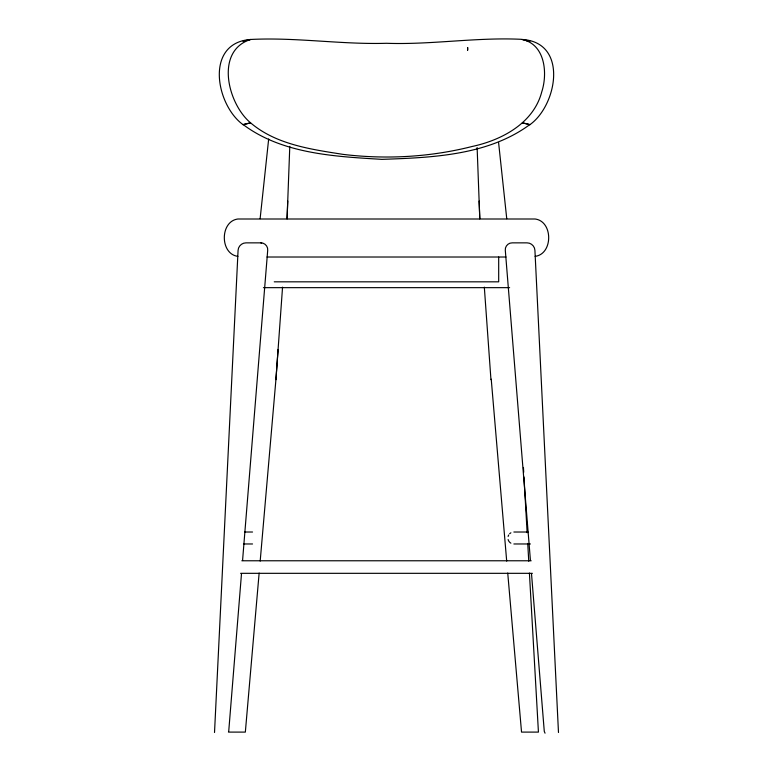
<?xml version="1.0" encoding="UTF-8"?>
<svg xmlns="http://www.w3.org/2000/svg" width="773" height="773" viewBox="0 0 773 773"><rect width="100%" height="100%" fill="white"/><g stroke="black" fill="none" stroke-linecap="round" stroke-linejoin="round"><path stroke-width="1.16" d="M243.031 124.646L250.587 122.839C276.087 144.551 310.968 149.315 342.922 154.358C385.959 159.596 430.01 157.161 472.052 146.503C501.571 140.203 533.592 123.332 541.738 91.919C547.922 72.952 545.042 43.636 521.379 39.317C476.41 37.123 431.537 44.882 386.5 43.288C341.125 44.641 295.885 37.133 250.587 39.471C204.401 42.892 215.938 105.041 243.031 124.646L250.587 122.839C227.967 104.113 214.43 51.066 250.587 39.471L243.031 41.24L244.664 41.008M287.74 201.057L287.083 218.566M287.073 218.894L289.788 146.377M275.922 379.659L278.087 349.473M260.182 561.092L275.951 379.311L282.551 287.141M228.721 731.364L241.495 573.711M242.567 560.531L267.7 250.326C268.173 246.403 264.733 242.703 260.791 242.857L245.93 242.857C241.891 242.809 238.219 246.278 238.074 250.326L214.517 732.504M259.139 573.044L245.341 732.099L228.441 732.099M260.124 218.711L268.675 138.956M558.483 732.504L534.926 250.326C534.781 246.278 531.109 242.799 527.07 242.857L512.209 242.857C508.267 242.703 504.837 246.403 505.3 250.326L530.433 560.531M529.959 124.646L522.413 122.839L529.959 124.646C557.12 105.225 568.455 42.563 522.413 39.471L529.959 41.23L526.732 40.892M529.959 124.482C488.082 155.46 432.088 157.644 381.881 159.354C334.748 156.494 282.222 153.943 243.031 124.482M491.232 379.156L506.692 561.092M535.109 256.356C553.207 254.066 553.207 221.3 535.109 219.001L237.891 219.001C219.793 221.3 219.793 254.066 237.891 256.356M261.728 242.915L260.762 242.857M267.014 257.013L506.006 257.013M274.251 281.826L498.691 281.826L498.691 257.013M263.409 287.653L509.62 287.653M244.597 532.017L252.539 532.017M513.861 532.017L528.056 532.017M243.466 543.97L252.539 543.97M513.861 543.97L530.423 543.97M241.814 560.773L531.186 560.773M240.616 573.324L532.384 573.324M545.042 733.181L544.279 731.364L531.505 573.711M498.575 142.425L506.75 218.711M507.735 573.044L521.533 732.099L538.433 732.099L529.418 573.073M484.323 287.141L490.952 379.659M523.437 467.452L523.707 472.197M523.978 476.941L527.138 532.723M527.737 543.409L528.751 561.208M477.125 147.566L479.801 218.894M479.791 218.566L479.134 201.057M510.885 543.168A5.981 5.952 -90 0 1 508.112 539.544M508.112 536.443A5.981 5.952 -90 0 1 508.702 535.003M509.649 533.766A5.981 5.952 -90 0 1 510.885 532.819M467.597 49.598L467.578 50.419L467.665 47.482L467.597 49.598"/></g></svg>
